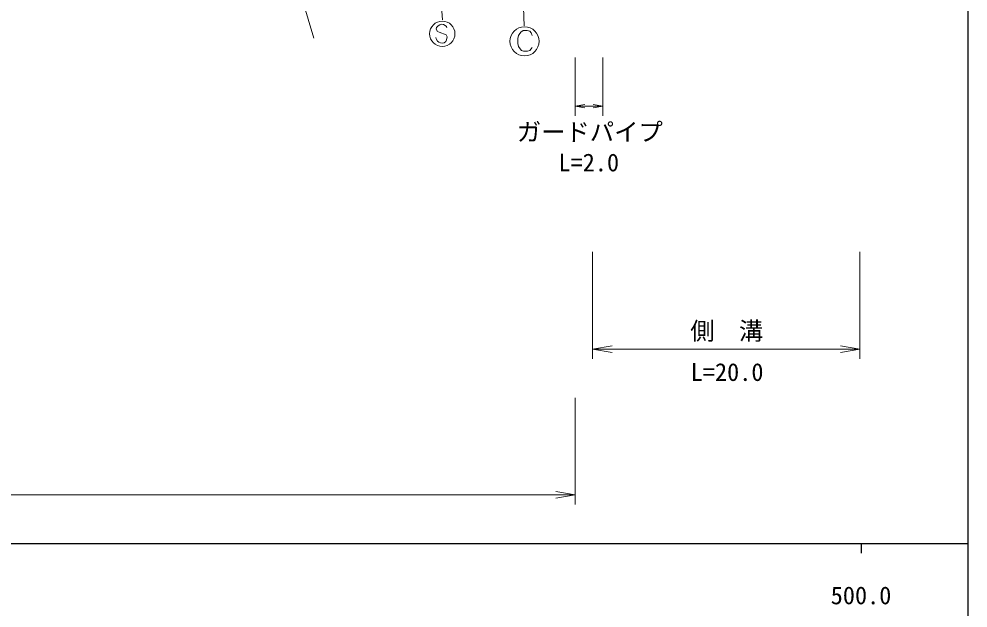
# Model space of a CAD drawing. Units: millimetres at full size, sheet at 1:1000; details may follow other scales. Extents: x 40000 to 680000, y 20000 to 380000.
# Drawn here: x 481422 to 579000, y 198357 to 258978 of the extents above; entities that cross this region are included whole.
import ezdxf
from ezdxf.enums import TextEntityAlignment as Align

# ---------------------------------------------------------------- set-up
doc = ezdxf.new("R2010")
doc.units = ezdxf.units.MM
doc.header["$LTSCALE"] = 1000
for name, color, linetype, lineweight in [('M-BGD', 7, 'Continuous', 13), ('M-STR-HTXT', 7, 'Continuous', 13), ('M-STR-STRC', 7, 'Continuous', 13), ('M-TTL-BAND', 7, 'Continuous', 25)]:
    doc.layers.add(name, color=color, linetype=linetype, lineweight=lineweight)
doc.styles.add('ＭＳ ゴシック', font='')
doc.styles.get('ＭＳ ゴシック').set_extended_font_data('MS Gothic')

# ---------------------------------------------------------------- blocks, each defined once
blk = doc.blocks.new('open_arrow')
at = {"color": 0, "linetype": 'Continuous', "lineweight": -2}
blk.add_lwpolyline([(7.5, 1.25), (0, 0), (7.5, -1.25)], dxfattribs=at)

msp = doc.modelspace()

# ---------------------------------------------------------------- linework, layer by layer
at = {"layer": 'M-BGD'}
msp.add_lwpolyline([(511730, 257014), (510557, 260931), (518110, 263511), (519048, 260884)], dxfattribs=at)
at = {"layer": 'M-STR-HTXT'}
for p, q in [((538619, 255000), (538619, 249000)), ((541459, 255000), (541459, 249000)), ((538619, 250000), (541459, 250000)), ((540394, 235000), (540394, 224000)), ((567883, 235000), (567883, 224000)), ((540394, 225000), (567883, 225000)), ((538619, 220000), (538619, 209000)), ((374090, 210000), (538619, 210000))]:
    msp.add_line(p, q, dxfattribs=at)
at = {"layer": 'M-STR-STRC'}
for p, q in [((522323, 294482), (524964, 258898)), ((532037, 289797), (533374, 258284)), ((524351, 258086), (524330, 257939)), ((524330, 257939), (524442, 257702)), ((524518, 258267), (524351, 258086)), ((524442, 257702), (524638, 257606)), ((524689, 258387), (524518, 258267)), ((524638, 257606), (525330, 257361)), ((524904, 258431), (524689, 258387)), ((525055, 258410), (524904, 258431)), ((525242, 258315), (525055, 258410)), ((525385, 258219), (525242, 258315)), ((525430, 258073), (525385, 258219)), ((532866, 257393), (533038, 257626)), ((533038, 257626), (533271, 257784)), ((533271, 257784), (533689, 257788)), ((533689, 257788), (533932, 257710)), ((533932, 257710), (534097, 257545)), ((524333, 256931), (524283, 257074)), ((524443, 256700), (524333, 256931)), ((524577, 256605), (524443, 256700)), ((525303, 256647), (525141, 256523)), ((525395, 256841), (525303, 256647)), ((525330, 257361), (525434, 257137)), ((525434, 257137), (525395, 256841)), ((532707, 256964), (532785, 257292)), ((532707, 256468), (532707, 256964)), ((532785, 257292), (532866, 257393)), ((534097, 257545), (534185, 257292)), ((524767, 256507), (524577, 256605)), ((524923, 256485), (524767, 256507)), ((525141, 256523), (524923, 256485)), ((532778, 256151), (532707, 256468)), ((532947, 255898), (532778, 256151)), ((533105, 255736), (532947, 255898)), ((533281, 255652), (533105, 255736)), ((533935, 255730), (533692, 255652)), ((534100, 255902), (533935, 255730)), ((534175, 256053), (534100, 255902)), ((533692, 255652), (533281, 255652))]:
    msp.add_line(p, q, dxfattribs=at)
for centre, radius in [((524946, 257454), 1300), ((533401, 256678), 1500), ((533401, 256678), 1500)]:
    msp.add_circle(centre, radius, dxfattribs=at)
at = {"layer": 'M-TTL-BAND'}
for p, q in [((579000, 20000), (579000, 370000)), ((40000, 205000), (579000, 205000)), ((568000, 205000), (568000, 204000))]:
    msp.add_line(p, q, dxfattribs=at)

# ---------------------------------------------------------------- block references
at = {"layer": 'M-STR-HTXT'}
for p, xscale, yscale in [((538619, 250000), 133, 133), ((540394, 225000), 267, 267)]:
    msp.add_blockref('open_arrow', p, dxfattribs=dict(at, xscale=xscale, yscale=yscale))
at = {"layer": 'M-STR-HTXT', "rotation": 180}
for p, xscale, yscale in [((541459, 250000), 133, 133), ((567883, 225000), 267, 267), ((538619, 210000), 267, 267)]:
    msp.add_blockref('open_arrow', p, dxfattribs=dict(at, xscale=xscale, yscale=yscale))

# ---------------------------------------------------------------- texts
at = {"layer": 'M-STR-HTXT', "style": 'ＭＳ ゴシック'}
for s, p in [('ガードパイプ', (540112, 247351)), ('側\u3000溝', (554194, 226875))]:
    msp.add_text(s, height=1833, dxfattribs=at).set_placement(p, align=Align.MIDDLE_CENTER)
for s, p in [('L=2.0', (540007, 242743)), ('L=20.0', (554227, 221175))]:
    msp.add_text(s, height=1833, dxfattribs=at).set_placement(p, align=Align.BOTTOM_CENTER)
at = {"layer": 'M-TTL-BAND', "style": 'ＭＳ ゴシック'}
msp.add_text('500.0', height=1833, dxfattribs=at).set_placement((568000, 198195), align=Align.BOTTOM_CENTER)

doc.saveas('drawing.dxf')
